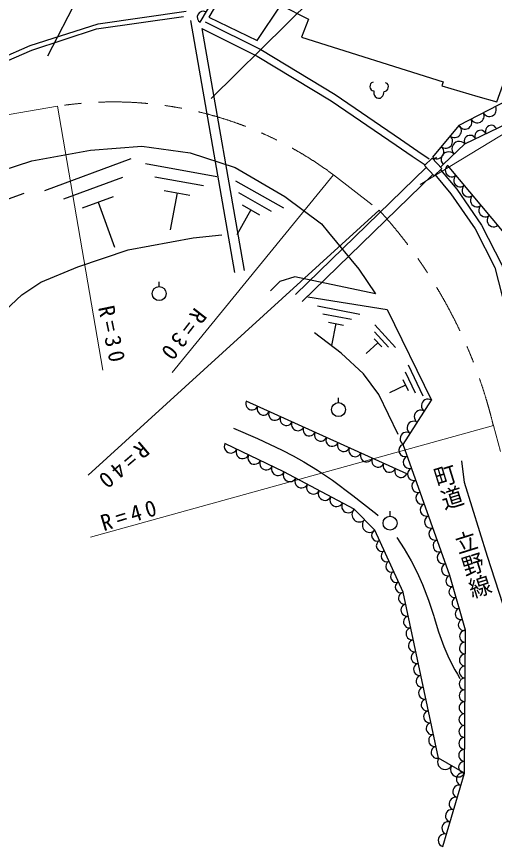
# Model space of a CAD drawing. Units: millimetres, scale not verified. Extents: x -61820 to 680000, y 20000 to 380000.
# Drawn here: x 385490 to 424397, y 274095 to 341606 of the extents above; entities that cross this region are included whole.
import ezdxf
from ezdxf.enums import TextEntityAlignment as Align

# ---------------------------------------------------------------- set-up
doc = ezdxf.new("R2010")
doc.units = ezdxf.units.MM
doc.header["$LTSCALE"] = 1000
doc.linetypes.add('USER1', pattern=[8.2, 4, -1.4, 1.4, -1.4])
for name, color, linetype, lineweight in [('M-BGD', 7, 'Continuous', 25), ('M-BMK', 2, 'USER1', 13), ('M-BMK-HTXT', 7, 'Continuous', 13), ('M-STR-HTXT', 7, 'Continuous', 13), ('M-STR-STR3', 7, 'Continuous', 25), ('M-STR-STRC', 7, 'Continuous', 25)]:
    doc.layers.add(name, color=color, linetype=linetype, lineweight=lineweight)
doc.styles.add('@ＭＳ ゴシック', font='')
doc.styles.add('ＭＳ ゴシック', font='')
doc.styles.get('@ＭＳ ゴシック').set_extended_font_data('@MS Gothic')
doc.styles.get('ＭＳ ゴシック').set_extended_font_data('MS Gothic')

msp = doc.modelspace()

# ---------------------------------------------------------------- linework, layer by layer
at = {"layer": 'M-BGD'}
for p, q in [((392139, 341029), (399298, 342035)), ((392010, 340611), (399081, 341604)), ((399662, 341283), (403226, 320798)), ((400585, 340647), (404014, 320936)), ((417702, 330250), (418745, 329533)), ((418158, 330664), (419085, 330028)), ((419669, 330144), (419461, 329942)), ((387780, 327471), (394819, 330060)), ((395995, 329651), (401798, 328586)), ((420227, 329571), (420012, 329361)), ((418844, 329342), (408194, 318996)), ((394107, 328520), (389321, 326759)), ((400699, 327828), (396753, 328553)), ((403302, 328240), (407225, 326037)), ((419395, 328762), (408752, 318423)), ((397511, 327454), (399600, 327070)), ((378593, 324490), (386101, 327252)), ((390861, 326047), (393395, 326979)), ((398556, 327262), (398001, 324244)), ((406245, 325761), (403577, 327259)), ((392128, 326513), (393475, 322853)), ((403852, 326279), (405265, 325486)), ((404559, 325883), (403413, 323842)), ((397103, 319639), (397103, 320029)), ((409992, 318067), (413426, 317390)), ((412768, 316949), (410433, 317409)), ((410875, 316751), (412111, 316507)), ((411493, 316629), (411141, 314844)), ((415784, 314710), (414636, 315965)), ((414661, 316530), (416349, 314685)), ((414611, 315400), (415218, 314735)), ((414915, 315067), (413955, 314190)), ((417370, 313277), (418575, 310750)), ((417978, 310962), (417159, 312680)), ((416947, 312083), (417381, 311173)), ((417164, 311628), (415850, 311002)), ((411701, 310199), (411701, 310589)), ((415898, 300966), (415898, 301356))]:
    msp.add_line(p, q, dxfattribs=at)
for points in [[(407203, 351793), (401149, 341560), (405071, 339653), (407004, 342535), (409267, 341396), (408695, 339921), (420218, 336286), (420106, 335968), (423048, 335108)], [(381636, 337094), (386601, 339241), (392139, 341029)], [(400853, 341184), (405376, 338922), (411419, 335262), (416739, 331639), (418158, 330664)], [(380516, 336178), (386741, 338870), (392010, 340611)], [(400585, 340647), (405086, 338396), (411095, 334757), (416399, 331145), (417702, 330250)], [(423048, 335108), (424588, 334658), (425563, 337393)], [(414524, 336279), (414400, 336226), (414305, 336141), (414268, 336023), (414261, 335903), (414284, 335782), (414367, 335657), (414454, 335592), (414572, 335555), (414566, 335465), (414588, 335313), (414641, 335190), (414695, 335097), (414810, 335000), (414958, 334961), (415109, 334982), (415234, 335065), (415299, 335152), (415366, 335268), (415405, 335416), (415410, 335506), (415532, 335529), (415625, 335583), (415722, 335698), (415759, 335816), (415766, 335936), (415743, 336057), (415658, 336152), (415542, 336219)], [(379066, 326785), (381871, 328290), (386744, 329884), (391502, 330747), (395680, 331063), (399635, 330528), (403287, 329320), (407336, 326970), (410312, 324747), (410884, 324054)], [(420009, 329149), (421339, 327557), (423347, 324639), (425008, 321411), (426530, 315391)], [(419548, 328764), (420860, 327193), (422831, 324331), (424443, 321197), (425949, 315244), (426530, 315391)], [(410884, 324054), (413348, 321070), (414713, 319038)], [(384548, 317683), (385919, 318973), (387459, 319993), (390469, 321247), (394580, 322627), (399865, 323620), (402214, 323840)], [(414713, 319038), (408137, 320435), (406915, 320062), (406172, 319308)], [(409201, 318793), (415669, 317788), (419275, 310402)], [(416552, 307609), (414997, 310872), (413737, 312537), (411916, 314234), (409741, 315885)], [(403142, 308110), (405093, 307271), (407126, 306326), (408009, 305872), (408876, 305390), (409996, 304701), (411207, 303879), (412859, 302655), (414596, 301288), (414712, 301196), (414942, 301012)], [(427163, 289605), (425396, 292836), (423829, 297691), (421968, 303691), (421731, 305452)], [(416442, 299228), (417041, 298305), (417627, 297325), (418114, 296376), (418545, 295398), (419026, 294122), (419451, 292824), (419480, 292731), (419841, 291551), (420266, 290346), (420685, 289411), (421187, 288447), (421381, 288095), (421576, 287744)]]:
    msp.add_lwpolyline(points, dxfattribs=at)
msp.add_lwpolyline([(418702, 329492), (419325, 330084), (420116, 329251), (419493, 328659)], close=True, dxfattribs=at)
for centre in [(397103, 319069), (411701, 309629), (415898, 300396)]:
    msp.add_circle(centre, 570, dxfattribs=at)
at = {"layer": 'M-BMK'}
for p, q in [((388818, 334314), (380981, 332993)), ((411288, 328739), (415025, 325846)), ((424309, 308333), (424903, 306232))]:
    msp.add_line(p, q, dxfattribs=at)
for centre, radius, start, end in [((550816, -652477), 1000000, 99.32227, 99.32324), ((393387, 304665), 30000, 53.36621, 98.74707), ((385428, 298938), 40000, 13.58398, 42.27637)]:
    msp.add_arc(centre, radius, start, end, dxfattribs=at)
at = {"layer": 'M-STR-HTXT'}
for p, q in [((392500, 312832), (388826, 334316)), ((411288, 328739), (398151, 312641)), ((415025, 325846), (391314, 304302)), ((424309, 308333), (391498, 299264))]:
    msp.add_line(p, q, dxfattribs=at)
for points in [[(401347, 334942), (419809, 353196), (462513, 355204)], [(418353, 327935), (441112, 341762), (475401, 316649)]]:
    msp.add_lwpolyline(points, dxfattribs=at)
at = {"layer": 'M-STR-STR3'}
for p, q in [((400441, 341141), (406772, 352021)), ((417256, 304410), (404192, 310327))]:
    msp.add_line(p, q, dxfattribs=at)
for points in [[(430141, 339273), (425477, 334809), (421509, 332751), (419361, 330172)], [(420227, 329571), (421988, 331267), (425425, 332899), (431091, 338464)], [(432280, 318037), (430263, 317392), (426036, 323004), (420587, 329505)], [(420190, 274095), (421966, 280054), (422045, 291676), (420779, 296138), (416959, 306804), (419275, 310402)], [(421966, 280054), (419845, 281271), (416975, 294768), (414667, 299814), (412977, 301522), (407264, 304565), (402455, 306861)]]:
    msp.add_lwpolyline(points, dxfattribs=at)
for centre, radius, start, end in [((400684, 341560), 484, 59.8028, 239.8028), ((423989, 334037), 559, 207.41341, 27.4134), ((422997, 333522), 559, 207.41341, 27.4134), ((422005, 333008), 559, 207.41341, 27.4134), ((421151, 332321), 559, 230.20746, 50.20746), ((423277, 331879), 476, 25.3985, 205.3985), ((424136, 332287), 476, 25.3985, 205.3985), ((420435, 331461), 559, 230.20746, 50.20746), ((422418, 331471), 476, 25.3985, 205.3985), ((419719, 330602), 559, 230.20746, 50.20746), ((421548, 330843), 611, 43.93219, 223.93221), ((420667, 329995), 611, 43.93219, 223.93221), ((420928, 329098), 530, 129.97101, 309.97102), ((421609, 328286), 530, 129.97101, 309.97102), ((422290, 327473), 530, 129.97101, 309.97102), ((422971, 326660), 530, 129.97101, 309.97102), ((423652, 325848), 530, 129.97101, 309.97102), ((424333, 325035), 530, 129.97101, 309.97102), ((404659, 310116), 512, 155.62973, 335.62974), ((405592, 309693), 512, 155.62973, 335.62974), ((418985, 309952), 535, 57.23544, 237.23544), ((406525, 309271), 512, 155.62973, 335.62974), ((418407, 309053), 535, 57.23544, 237.23544), ((407458, 308848), 512, 155.62973, 335.62974), ((408391, 308425), 512, 155.62973, 335.62974), ((417828, 308153), 535, 57.23544, 237.23544), ((409324, 308003), 512, 155.62973, 335.62974), ((410257, 307580), 512, 155.62973, 335.62974), ((411190, 307157), 512, 155.62973, 335.62974), ((417249, 307254), 535, 57.23544, 237.23544), ((402936, 306631), 533, 154.47028, 334.47029), ((412124, 306735), 512, 155.62973, 335.62974), ((413057, 306312), 512, 155.62973, 335.62974), ((417133, 306319), 515, 109.70432, 289.70432), ((403898, 306172), 533, 154.47028, 334.47029), ((404859, 305713), 533, 154.47028, 334.47029), ((413990, 305889), 512, 155.62973, 335.62974), ((417480, 305350), 515, 109.70432, 289.70432), ((405821, 305254), 533, 154.47028, 334.47029), ((414923, 305467), 512, 155.62973, 335.62974), ((415856, 305044), 512, 155.62973, 335.62974), ((406783, 304794), 533, 154.47028, 334.47029), ((407740, 304311), 540, 151.95966, 331.95967), ((416789, 304621), 512, 155.62973, 335.62974), ((417828, 304380), 515, 109.70432, 289.70432), ((408692, 303804), 540, 151.95966, 331.95967), ((418175, 303410), 515, 109.70432, 289.70432), ((409644, 303297), 540, 151.95966, 331.95967), ((410596, 302790), 540, 151.95966, 331.95967), ((411549, 302282), 540, 151.95966, 331.95967), ((418522, 302441), 515, 109.70432, 289.70432), ((412501, 301775), 540, 151.95966, 331.95967), ((418869, 301471), 515, 109.70432, 289.70432), ((413400, 301095), 601, 134.70483, 314.70482), ((414245, 300241), 601, 134.70483, 314.70482), ((419217, 300502), 515, 109.70432, 289.70432), ((414860, 299393), 462, 114.57709, 294.57709), ((419564, 299532), 515, 109.70432, 289.70432), ((415244, 298552), 462, 114.57709, 294.57709), ((419911, 298562), 515, 109.70432, 289.70432), ((415629, 297711), 462, 114.57709, 294.57709), ((420258, 297593), 515, 109.70432, 289.70432), ((416013, 296871), 462, 114.57709, 294.57709), ((420606, 296623), 515, 109.70432, 289.70432), ((416398, 296030), 462, 114.57709, 294.57709), ((420906, 295692), 464, 105.83478, 285.83478), ((416783, 295189), 462, 114.57709, 294.57709), ((421159, 294800), 464, 105.83478, 285.83478), ((417077, 294286), 493, 102.00336, 282.00337), ((421412, 293907), 464, 105.83478, 285.83478), ((417282, 293322), 493, 102.00336, 282.00337), ((421665, 293015), 464, 105.83478, 285.83478), ((417487, 292358), 493, 102.00336, 282.00337), ((421918, 292122), 464, 105.83478, 285.83478), ((417692, 291394), 493, 102.00336, 282.00337), ((422042, 291192), 484, 89.61304, 269.61304), ((417897, 290430), 493, 102.00336, 282.00337), ((422035, 290223), 484, 89.61304, 269.61304), ((418102, 289466), 493, 102.00336, 282.00337), ((422029, 289255), 484, 89.61304, 269.61304), ((418307, 288502), 493, 102.00336, 282.00337), ((422022, 288286), 484, 89.61304, 269.61304), ((418512, 287538), 493, 102.00336, 282.00337), ((422015, 287318), 484, 89.61304, 269.61304), ((418717, 286574), 493, 102.00336, 282.00337), ((422009, 286349), 484, 89.61304, 269.61304), ((418922, 285609), 493, 102.00336, 282.00337), ((422002, 285380), 484, 89.61304, 269.61304), ((419127, 284645), 493, 102.00336, 282.00337), ((421996, 284412), 484, 89.61304, 269.61304), ((419332, 283681), 493, 102.00336, 282.00337), ((421989, 283444), 484, 89.61304, 269.61304), ((419537, 282717), 493, 102.00336, 282.00337), ((421983, 282475), 484, 89.61304, 269.61304), ((419742, 281753), 493, 102.00336, 282.00337), ((421976, 281506), 484, 89.61304, 269.61304), ((420375, 280967), 612, 150.15564, 330.15565), ((421970, 280538), 484, 89.61304, 269.61304), ((421436, 280358), 612, 150.15564, 330.15565), ((421818, 279557), 518, 73.39685, 253.39685), ((421522, 278564), 518, 73.39685, 253.39685), ((421226, 277571), 518, 73.39685, 253.39685), ((420930, 276578), 518, 73.39685, 253.39685), ((420634, 275585), 518, 73.39685, 253.39685), ((420338, 274592), 518, 73.39685, 253.39685)]:
    msp.add_arc(centre, radius, start, end, dxfattribs=at)
at = {"layer": 'M-STR-STRC'}
msp.add_line((395213, 352328), (387997, 338395), dxfattribs=at)

# ---------------------------------------------------------------- texts
at = {"layer": 'M-BMK-HTXT', "style": '@ＭＳ ゴシック', "width": 1.05}
msp.add_text('町道\u3000立野線', height=1320, rotation=287.4, dxfattribs=at).set_placement((419077, 304849), align=Align.BOTTOM_LEFT)
at = {"layer": 'M-STR-HTXT', "char_height": 1320, "attachment_point": 7, "style": 'ＭＳ ゴシック'}
for s, insert, rotation in [('\\T1.39;R=30', (392106, 317941), 281.8), ('\\T1.39;R=30', (400004, 318023), 232.4), ('\\T1.39;R=40', (395571, 307144), 220.5), ('\\T1.39;R=40', (392582, 299712), 16.8)]:
    msp.add_mtext(s, dxfattribs=dict(at, insert=insert, rotation=rotation))

doc.saveas('drawing.dxf')
